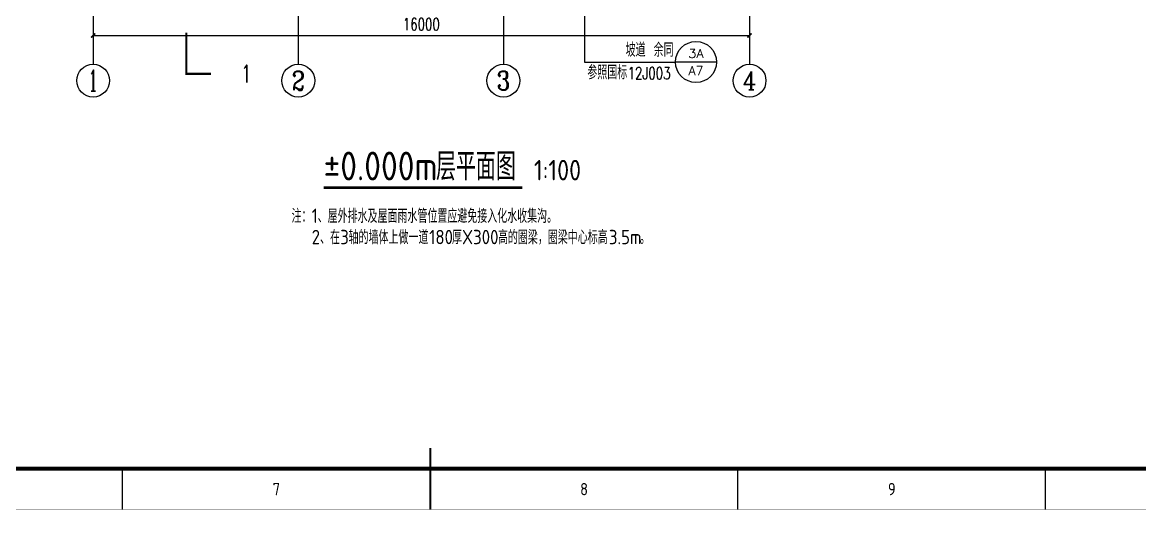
# Model space of a CAD drawing. Extents: x 43191 to 262577, y 21187 to 80637.
# Drawn here: x 200110 to 227343, y 21187 to 33088 of the extents above; entities that cross this region are included whole.
import ezdxf
from ezdxf.enums import TextEntityAlignment as Align

# ---------------------------------------------------------------- set-up
doc = ezdxf.new("R2010")
doc.units = 0
doc.header["$LTSCALE"] = 1000
doc.header["$MEASUREMENT"] = 0
for name, color, linetype in [('AXIS', 3, 'Continuous'), ('AXIS_TEXT', 7, 'Continuous'), ('DIM_IDEN', 3, 'Continuous'), ('DIM_SYMB', 3, 'Continuous'), ('PUB_TEXT', 7, 'Continuous')]:
    doc.layers.add(name, color=color, linetype=linetype)
doc.styles.add('_TCH_AXIS', font='COMPLEX.shx', dxfattribs={"bigfont": 'gbcbig.shx'})
doc.styles.add('_TCH_DIM', font='simplex.shx', dxfattribs={"bigfont": 'gbcbig.shx'})
doc.styles.add('_TCH_DIM_T3', font='simplex.shx', dxfattribs={"width": 0.705882, "bigfont": 'gbcbig.shx'})
doc.styles.add('_TCH_LABEL', font='COMPLEX', dxfattribs={"bigfont": 'GBCBIG'})
doc.styles.add('COMPLEX', font='COMPLEX')
doc.styles.get("Standard").update_dxf_attribs({"font": 'gbenor.shx', "bigfont": 'gbcbig.shx'})
doc.styles.add('TK', font='GEDITXT.SHX', dxfattribs={"width": 0.85, "height": 3.5, "bigfont": 'DXT.SHX'})
doc.dimstyles.new('_TCH_ARCH&&100', dxfattribs={"dimtxt": 297.5, "dimasz": 100, "dimexe": 250, "dimexo": 300, "dimgap": 126.25, "dimtad": 1, "dimdec": 0, "dimzin": 0, "dimdsep": 46, "dimtxsty": '_TCH_DIM_T3', "dimblk": 'ARCHTICK', "dimcen": 0.09, "dimclrt": 7, "dimazin": 2, "dimtfac": 1, "dimtdec": 0, "dimtix": 1, "dimtmove": 2, "dimatfit": 3, "dimldrblk": 'ARCHTICK', "dimfxl": 0, "dimtolj": 1, "dimtzin": 0, "dimarcsym": 0})

# ---------------------------------------------------------------- blocks, each defined once
blk = doc.blocks.new('GEDI_WK_A11')
at = {"color": 3}
for p, q in [((450, 0), (450, 10)), ((525, 0), (525, 10)), ((600, 0), (600, 10)), ((675, 0), (675, 10))]:
    blk.add_line(p, q, dxfattribs=at)
for points, const_width in [([(0, 0), (1050, 0), (1050, 594), (0, 594)], 0.1), ([(25, 10), (1040, 10), (1040, 584), (25, 584)], 1)]:
    blk.add_lwpolyline(points, close=True, dxfattribs=dict(at, const_width=const_width))
at = {"color": 3, "const_width": 0.5}
blk.add_lwpolyline([(525, 0), (525, 15)], dxfattribs=at)
at = {"color": 3}
for s, p in [('7', (487.5, 5)), ('8', (562.5, 5)), ('9', (637.5, 5))]:
    blk.add_text(s, height=3, dxfattribs=at).set_placement(p, align=Align.MIDDLE)
blk = doc.blocks.new('A$C7DF8697A')
blk.add_blockref('GEDI_WK_A11', (0, 0))
at = {"style": 'TK', "width": 0.85}
for tag, height, p in [('PROJECTNAME', 4.75, (985, 44)), ('PHASE', 4, (1027, 44)), ('DRAWINGNAME', 4.75, (995, 31))]:
    blk.add_attdef(tag, text='', height=height, dxfattribs=at).set_placement(p, align=Align.MIDDLE_CENTER)
for tag, p, height in [('APPROVE', (872, 32.75), 3.5), ('DESIGN', (917, 32.75), 3.5), ('REVIEW1', (872, 25.75), 3.5), ('DRAW', (917, 25.75), 3.5), ('REVIEW2', (872, 18.75), 3.5), ('PROPORTION', (917, 18.75), 3.5), ('DRAWINGNUMBER', (967, 18.5), 4), ('CHECK', (872, 11.75), 3.5), ('DATE', (917, 11.75), 3.5), ('VERSION', (1033, 11.75), 3.5)]:
    blk.add_attdef(tag, p, '', height=height, dxfattribs=at)
blk = doc.blocks.new('_ArchTick')
at = {"color": 0, "linetype": 'ByBlock', "const_width": 0.4}
blk.add_lwpolyline([(-0.5, -0.5), (0.5, 0.5)], dxfattribs=at)
blk = doc.blocks.new('*D169')
at = {"layer": 'AXIS', "color": 0, "lineweight": -2}
for p, q in [((201836, 35767), (201836, 32517)), ((217836, 35767), (217836, 32517)), ((201836, 32767), (217836, 32767))]:
    blk.add_line(p, q, dxfattribs=at)
at = {"layer": 'Defpoints', "color": 0}
for p in [(201836, 36067), (217836, 36067), (217836, 32767)]:
    blk.add_point(p, dxfattribs=at)
at = {"layer": 'AXIS', "color": 0, "lineweight": -2, "xscale": 100, "yscale": 100, "zscale": 100, "rotation": 180}
blk.add_blockref('_ArchTick', (201836, 32767), dxfattribs=at)
at = {"layer": 'AXIS', "color": 0, "lineweight": -2, "xscale": 100, "yscale": 100, "zscale": 100}
blk.add_blockref('_ArchTick', (217836, 32767), dxfattribs=at)
at = {"layer": 'AXIS', "color": 7, "insert": (209836, 33042), "char_height": 297.5, "attachment_point": 5, "style": '_TCH_DIM_T3'}
blk.add_mtext('\\A1;16000', dxfattribs=at)
blk = doc.blocks.new('_AXISO')
blk.add_circle((0, 0), 0.5)
at = {"layer": 'AXIS_TEXT', "style": 'COMPLEX', "width": 1.041667}
blk.add_attdef('A', text='', height=0.56, dxfattribs=at).set_placement((-0.25, -0.28), (0.25, -0.28), align=Align.FIT)

msp = doc.modelspace()

# ---------------------------------------------------------------- linework, layer by layer
at = {"layer": 'AXIS'}
for p, q in [((201835.8, 36066.9), (201835.8, 32066.9)), ((206835.8, 36066.9), (206835.8, 32066.9)), ((211835.8, 36066.9), (211835.8, 32066.9)), ((217835.8, 36066.9), (217835.8, 32066.9))]:
    msp.add_line(p, q, dxfattribs=at)
at = {"layer": 'DIM_IDEN'}
for p, q in [((213811.5, 36642.8), (213811.5, 32121.1)), ((213811.5, 32121.1), (216029.7, 32121.1)), ((217029.7, 32121.1), (216029.7, 32121.1))]:
    msp.add_line(p, q, dxfattribs=at)
msp.add_circle((216529.7, 32121.1), 500, dxfattribs=at)
at = {"layer": 'DIM_SYMB'}
for points, const_width in [([(204707, 31833.4), (204107, 31833.4), (204107, 32833.4)], 50), ([(207452.7, 29059.1), (212300.3, 29059.1)], 70)]:
    msp.add_lwpolyline(points, dxfattribs=dict(at, const_width=const_width))

# ---------------------------------------------------------------- block references
at = {"xscale": 100, "yscale": 100, "zscale": 100}
msp.add_blockref('A$C7DF8697A', (157552.4, 21212.3), dxfattribs=at)
at = {"layer": 'AXIS'}
ref = msp.add_blockref('_AXISO', (201835.8, 31666.9), dxfattribs=dict(at, xscale=800, yscale=800, zscale=800))
ref.add_attrib('A', '1', dxfattribs={"layer": 'AXIS_TEXT', "height": 514.7, "style": '_TCH_AXIS'}).set_placement((201725.5, 31409.5), (201946.1, 31409.5), align=Align.FIT)
ref = msp.add_blockref('_AXISO', (206835.8, 31666.9), dxfattribs=dict(at, xscale=800, yscale=800, zscale=800))
ref.add_attrib('A', '2', dxfattribs={"layer": 'AXIS_TEXT', "height": 465.9, "style": '_TCH_AXIS'}).set_placement((206680.5, 31433.9), (206991.1, 31433.9), align=Align.FIT)
ref = msp.add_blockref('_AXISO', (211835.8, 31666.9), dxfattribs=dict(at, xscale=800, yscale=800, zscale=800))
ref.add_attrib('A', '3', dxfattribs={"layer": 'AXIS_TEXT', "height": 465.9, "style": '_TCH_AXIS'}).set_placement((211680.5, 31433.9), (211991.1, 31433.9), align=Align.FIT)
ref = msp.add_blockref('_AXISO', (217835.8, 31666.9), dxfattribs=dict(at, xscale=800, yscale=800, zscale=800))
ref.add_attrib('A', '4', dxfattribs={"layer": 'AXIS_TEXT', "height": 445.4, "style": '_TCH_AXIS'}).set_placement((217666.1, 31444.2), (218005.5, 31444.2), align=Align.FIT)

# ---------------------------------------------------------------- texts
at = {"layer": 'PUB_TEXT', "style": '_TCH_DIM'}
for s, p in [('坡道', (214815.1, 32248.4)), ('余同', (215496.6, 32248.4)), ('参照国标', (213881.8, 31699.6))]:
    msp.add_text(s, height=337.59, dxfattribs=at).set_placement(p)
at = {"layer": 'PUB_TEXT', "style": '_TCH_LABEL'}
for s, height, p, p2 in [('3A', 212.87, (216342.2, 32221.3), (216717.3, 32221.3)), ('A7', 217.39, (216348.6, 31804.2), (216710.9, 31804.2))]:
    msp.add_text(s, height=height, dxfattribs=at).set_placement(p, p2, align=Align.FIT)
at = {"layer": 'PUB_TEXT', "width": 0.705882}
for s, height, style, p in [('1', 425, '_TCH_LABEL', (205436.8, 31620.9)), ('12J003', 297.5, '_TCH_DIM', (214864.7, 31699.6))]:
    msp.add_text(s, height=height, dxfattribs=dict(at, style=style)).set_placement(p)
at = {"layer": 'PUB_TEXT'}
for s, height, p in [('%%p0.000m', 700, (207452.7, 29236.3)), ('层平面图', 675.18, (210194.4, 29236.3)), ('1:100', 500, (212580.3, 29236.3))]:
    msp.add_text(s, height=height, dxfattribs=at).set_placement(p)
at = {"layer": 'PUB_TEXT', "color": 2}
for s, height, p in [('注：', 337.59, (206672.1, 28197.9)), ('1', 350, (207163.5, 28197.9)), ('、屋外排水及屋面雨水管位置应避免接入化水收集沟。', 337.589, (207309.4, 28197.9)), ('、在', 337.59, (207366.6, 27680.1)), ('轴的墙体上做一道', 337.59, (208062.2, 27680.1)), ('高的圈梁，圈梁中心标高', 337.589, (211703.1, 27680.1)), ('2', 350, (207162.4, 27680.1)), ('3', 350, (207858.1, 27680.1)), ('180', 350, (210028.2, 27680.1)), ('厚', 337.6, (210582.4, 27680.1)), ('X300', 350, (210828.1, 27680.1)), ('3.5m', 350, (214406.3, 27680.1)), ('。', 337.6, (215164.6, 27680.1))]:
    msp.add_text(s, height=height, dxfattribs=at).set_placement(p)

# ---------------------------------------------------------------- dimensions: what is measured, and where the dimension line sits
at = {"layer": 'AXIS'}
dim = msp.add_aligned_dim(p1=(201835.8, 36066.9), p2=(217835.8, 36066.9), distance=-3300, dimstyle='_TCH_ARCH&&100', dxfattribs=at)
dim.commit()
dim.dimension.update_dxf_attribs({"geometry": '*D169', "text_midpoint": (209835.8, 33041.9)})

doc.saveas('drawing.dxf')
